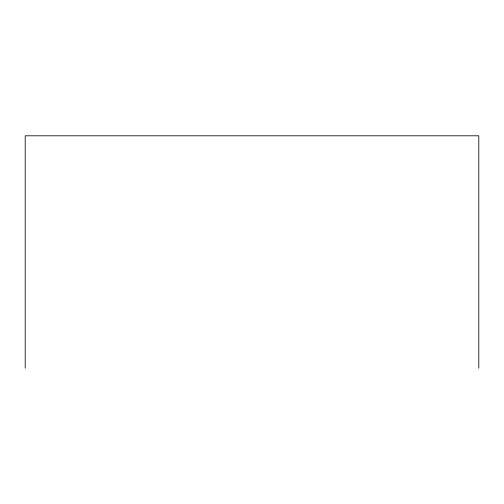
<?xml version="1.0" encoding="UTF-8"?>
<svg xmlns="http://www.w3.org/2000/svg" width="504" height="504" viewBox="0 0 504 504"><rect width="100%" height="100%" fill="white"/><g stroke="black" fill="none" stroke-linecap="round" stroke-linejoin="round"><path stroke-width="0.76" d="M478.8 368.204L478.8 135.797L25.2 135.797L25.2 368.204"/></g></svg>
